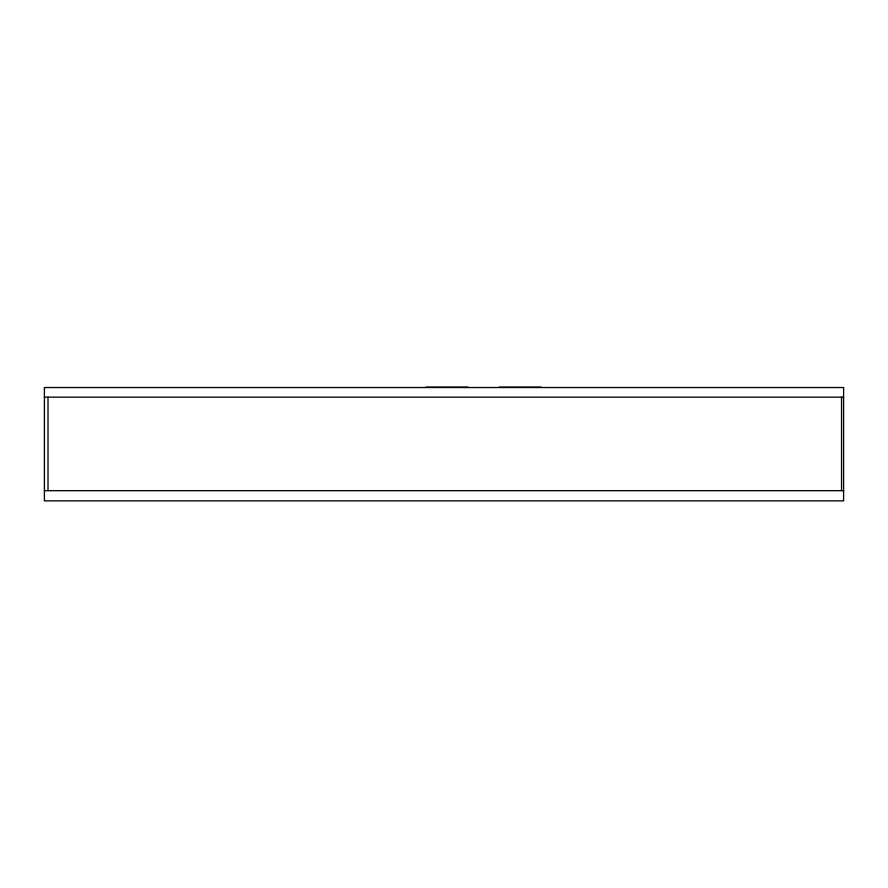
<?xml version="1.0" encoding="UTF-8"?>
<svg xmlns="http://www.w3.org/2000/svg" width="888" height="888" viewBox="0 0 888 888"><rect width="100%" height="100%" fill="white"/><g stroke="black" fill="none" stroke-linecap="round" stroke-linejoin="round"><path stroke-width="1.33" d="M425.851 387.124L468.009 387.124M499.145 387.124L541.303 387.124M44.4 397.158L843.6 397.158M44.4 490.676L843.6 490.676M841.535 397.158L841.535 490.676M48.019 397.158L48.019 490.676M843.6 387.534L44.4 387.534L44.4 500.876L843.6 500.876L843.6 387.534"/></g></svg>
